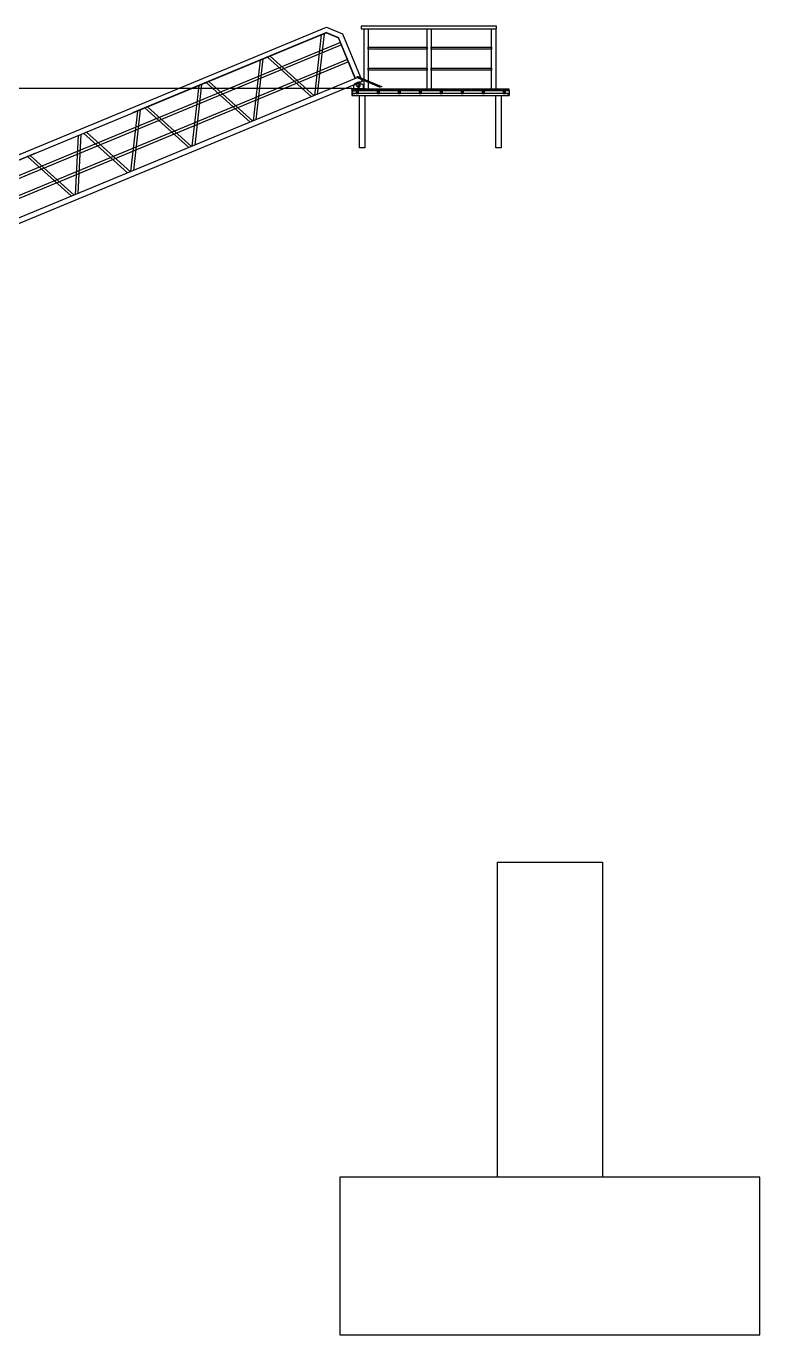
# Model space of a CAD drawing. Extents: x 36536 to 186646, y -14883 to 106449.
# Drawn here: x 166839 to 180819, y 16209 to 41135 of the extents above; entities that cross this region are included whole.
import ezdxf

# ---------------------------------------------------------------- set-up
doc = ezdxf.new("R2010")
doc.units = 0
doc.header["$LTSCALE"] = 1000
doc.header["$MEASUREMENT"] = 0
for name, pattern in [('BLTA11-LD-L-4001_Plot Plan for Seawater Intake System_20140729$0$key plan$0${ Wide Dash }', [12, 4, -2, 4, -2]), ('CENTER2', [28.575, 19.05, -3.175, 3.175, -3.175]), ('DASHED2', [0.375, 0.25, -0.125])]:
    doc.linetypes.add(name, pattern=pattern)
doc.layers.add('0 [HR] Dim', color=6, linetype='Continuous', lineweight=13)
for name, color, linetype in [('W-PLASTIC_RAILINGS塑木栏杆', 6, 'Continuous'), ('W-STEEL_FRAME钢架', 3, 'Continuous'), ('W-STEEL_KEEL钢龙骨', 5, 'Continuous'), ('W-WOOD_FLOOR木地板', 30, 'Continuous'), ('铝架', 3, 'Continuous')]:
    doc.layers.add(name, color=color, linetype=linetype)

# ---------------------------------------------------------------- blocks, each defined once
blk = doc.blocks.new('A$C346F54CD')
at = {"layer": 'W-STEEL_FRAME钢架', "color": 4}
for p, q in [((3, 48), (0, 48)), ((0, 0), (0, 48)), ((0, 0), (100, 0)), ((10, 13), (7, 44)), ((18, 5), (82, 5)), ((90, 13), (93, 44)), ((97, 48), (100, 48)), ((100, 0), (100, 48))]:
    blk.add_line(p, q, dxfattribs=at)
for centre, radius, start, end in [((3, 44), 4.25, 0, 90), ((18, 14), 8.5, 185.7106, 270), ((82, 14), 8.5, 270, 354.2894), ((97, 44), 4.25, 90, 180)]:
    blk.add_arc(centre, radius, start, end, dxfattribs=at)
blk = doc.blocks.new('*U551')
at = {"layer": 'W-STEEL_KEEL钢龙骨'}
for points in [[(-20, -30), (20, -30), (20, 30), (-20, 30)], [(-17, -27), (17, -27), (17, 27), (-17, 27)]]:
    blk.add_lwpolyline(points, close=True, dxfattribs=at)
blk = doc.blocks.new('*U552')
at = {"layer": 'W-STEEL_KEEL钢龙骨', "color": 0, "linetype": 'ByBlock', "lineweight": -2, "transparency": 16777216}
for p in [(0, 0), (400, 0), (800, 0), (1200, 0), (1600, 0), (2000, 0), (2400, 0), (2800, 0)]:
    blk.add_blockref('*U551', p, dxfattribs=at)
blk = doc.blocks.new('滚轮支架 -left')
for p, q in [((-50, 10), (-22, 81)), ((50, 10), (22, 81))]:
    blk.add_line(p, q)
at = {"color": 3, "linetype": 'CENTER2'}
for p, q in [((-15, 70), (15, 70)), ((0, 85), (0, 55))]:
    blk.add_line(p, q, dxfattribs=at)
blk.add_lwpolyline([(-50, 10), (50, 10), (50, -5), (-50, -5)], close=True)
blk.add_circle((0, 70), 11)
blk.add_arc((0, 70), 25, 26.1956, 153.8044)
blk = doc.blocks.new('Hole -side1')
at = {"color": 3, "linetype": 'CENTER2'}
blk.add_line((-13, 0), (26, 0), dxfattribs=at)
at = {"linetype": 'DASHED2'}
blk.add_lwpolyline([(0, -11), (10, -11), (10, 11), (0, 11)], close=True, dxfattribs=at)

msp = doc.modelspace()

# ---------------------------------------------------------------- hatches: boundary and pattern name
at = {"layer": 'W-WOOD_FLOOR木地板'}
h = msp.add_hatch(dxfattribs=at)
h.set_pattern_fill('木纹03', color=256, scale=100)
h.set_pattern_definition([(0, (-1366838.8, -2427318.56), (200, 200), [10, -190]), (90, (-1366758.8, -2427248.56), (-200, 200), [20, -180]), (45, (-1366798.8, -2427268.56), (0, 199.998082), [14.14, -42.42, 14.14, -28.28, 99, -85]), (45, (-1366848.8, -2427328.56), (0, 200), [14.142, -28.284, 14.142, -226.2]), (45, (-1366778.8, -2427308.56), (0, 200), [14.142, -268.700712]), (45, (-1366758.8, -2427318.56), (0, 200), [14.142, -268.700712]), (45, (-1366788.8, -2427298.56), (0, 200), [14.142, -268.700712]), (45, (-1366798.8, -2427288.56), (0, 200), [28.284, -254.558712]), (45, (-1366748.8, -2427138.56), (0, 200), [28.284, -254.558712]), (45, (-1366818.8, -2427278.56), (0, 200), [56.568, -226.274712]), (45, (-1366828.8, -2427268.56), (0, 200), [56.568, -226.274712]), (45, (-1366698.8, -2427208.56), (0, 200), [56.568, -226.274712]), (45, (-1366838.8, -2427248.56), (0, 200), [42.4264, -240.416312]), (45, (-1366878.8, -2427218.56), (0, 200), [42.4264, -240.416312]), (45, (-1366858.8, -2427238.56), (0, 200), [42.4264, -240.416312]), (45, (-1366728.8, -2427178.56), (0, 200), [70.71068, -212.132032]), (45, (-1366748.8, -2427168.56), (0, 200), [70.71068, -212.132032]), (45, (-1366728.8, -2427218.56), (0, 200), [98.994949, -183.847763]), (26.5650512, (-1366818.79, -2427298.56), (200, 8e-08), [22.360678, -424.852916]), (26.5650512, (-1366778.79, -2427238.56), (200, 8e-08), [22.360678, -424.852916]), (26.5650512, (-1366788.79, -2427258.56), (200, 8e-08), [22.360678, -424.852916]), (26.5650512, (-1366828.79, -2427318.56), (200, 8e-08), [44.72136, -402.492235]), (26.5650512, (-1366788.79, -2427228.56), (200, 8e-08), [67.082039, -380.131556]), (26.5650512, (-1366808.79, -2427218.56), (200, 8e-08), [89.442719, -357.770876]), (26.5650512, (-1366828.79, -2427208.56), (200, 8e-08), [89.442719, -357.770876]), (26.5650512, (-1366858.79, -2427148.56), (200, 8e-08), [89.442719, -357.770876]), (26.5650512, (-1366858.79, -2427168.56), (200, 8e-08), [111.8034, -335.410195]), (26.5650512, (-1366848.79, -2427188.56), (200, 8e-08), [111.8034, -335.410195]), (63.4349488, (-1366778.79, -2427268.56), (1e-08, 200), [22.360678, -424.852916]), (63.4349488, (-1366808.79, -2427288.56), (1e-08, 200), [22.360678, -424.852916]), (63.4349488, (-1366838.79, -2427318.56), (1e-08, 200), [44.72136, -402.492235]), (63.4349488, (-1366778.79, -2427288.56), (1e-08, 200), [44.72136, -402.492235]), (63.4349488, (-1366858.79, -2427328.56), (1e-08, 200), [67.082039, -380.131556]), (63.4349488, (-1366878.79, -2427328.56), (1e-08, 200), [89.442719, -357.770876]), (63.4349488, (-1366698.79, -2427318.56), (1e-08, 200), [89.442719, -357.770876]), (63.4349488, (-1366768.79, -2427298.56), (1e-08, 200), [89.442719, -357.770876]), (63.4349488, (-1366728.79, -2427318.56), (1e-08, 200), [111.8034, -335.410195]), (63.4349488, (-1366748.79, -2427308.56), (1e-08, 200), [111.8034, -335.410195])])
h.paths.add_polyline_path([(173045.7, 39934.7), (173045.7, 39911.7), (176045.7, 39911.7), (176045.7, 39934.7)])

# ---------------------------------------------------------------- linework, layer by layer
at = {"color": 8, "linetype": 'BLTA11-LD-L-4001_Plot Plan for Seawater Intake System_20140729$0$key plan$0${ Wide Dash }'}
for p, q in [((172562.7, 41011.9), (163323.9, 37185)), ((172562.7, 41011.9), (172792.6, 40916.7)), ((173115.3, 40137.8), (172792.6, 40916.7))]:
    msp.add_line(p, q, dxfattribs=at)
at = {"color": 4}
for p, q in [((172562.7, 41007.6), (163746.4, 37355.7)), ((172562.7, 41007.6), (172789.6, 40913.6)), ((173111.6, 40136.3), (172789.6, 40913.6))]:
    msp.add_line(p, q, dxfattribs=at)
at = {"color": 0}
for p, q in [((172337.5, 39815.7), (172469, 40968.8)), ((172391.3, 39838), (172521.3, 40990.4)), ((172830.5, 40825.2), (163689.7, 37038.9)), ((172849.7, 40779), (163708.8, 36992.7)), ((172960.8, 40500.3), (163823.6, 36715.5)), ((172979.9, 40454.1), (163842.8, 36669.3)), ((171170.4, 39332.2), (171301.9, 40485.3)), ((171224.2, 39354.5), (171354.2, 40507)), ((171435.9, 40545.2), (172274.4, 39789.5)), ((171487.7, 40566.6), (172326.3, 39811)), ((170003.3, 38848.8), (170134.8, 40001.9)), ((170057.1, 38871.1), (170187, 40023.5)), ((170268.8, 40061.7), (171107.3, 39306.1)), ((170320.6, 40083.2), (171159.1, 39327.5)), ((168836.2, 38365.3), (168967.7, 39518.4)), ((168889.9, 38387.6), (169019.9, 39540.1)), ((169101.7, 39578.3), (169940.2, 38822.6)), ((169153.5, 39599.7), (169992, 38844.1)), ((167829.5, 39051.3), (167770.9, 37924.1)), ((167881.3, 39072.8), (167822.7, 37945.5)), ((167934.5, 39094.8), (168773.1, 38339.2)), ((167986.3, 39116.3), (168824.9, 38360.6)), ((166866.1, 38652.2), (167704.6, 37896.6)), ((166917.9, 38673.7), (167756.4, 37918.1))]:
    msp.add_line(p, q, dxfattribs=at)
at = {"color": 3}
for p, q in [((173204, 40174.6), (163923.6, 36330.4)), ((173242.2, 40082.2), (158418.6, 33941.9))]:
    msp.add_line(p, q, dxfattribs=at)
for p, q in [((173085.5, 39945), (173085.5, 40005)), ((173085.5, 39945), (173265.5, 39945)), ((173240.5, 40030), (173110.5, 40030)), ((173265.5, 39945), (173265.5, 40005)), ((173591.6, 39965.1), (173505.7, 40000.7))]:
    msp.add_line(p, q)
at = {"lineweight": 5}
msp.add_line((173512.1, 40018.8), (173505.1, 40002), dxfattribs=at)
for points in [[(158338.8, 34017.1), (158000.9, 34832.7), (158126.6, 35136.1), (172562.7, 41115.8), (172866.1, 40990.1), (173204, 40174.6)], [(173510.2, 40014.1), (173162.8, 40158)], [(173204, 40174.6), (173242.2, 40082.2)], [(173045.5, 39945), (153352.8, 39945)], [(173110.5, 40030), (173085.5, 40005)], [(173240.5, 40030), (173265.5, 40005)]]:
    msp.add_lwpolyline(points)
msp.add_lwpolyline([(173609.7, 39982.7), (173608.5, 39979.9, -0.4142136), (173607.2, 39979.3), (173147.5, 40169.7, -0.4165142), (173147, 40171), (173148.5, 40174.7, -0.4119167), (173149.8, 40175.3), (173608.6, 39985.3)], format="xyb")
for points in [[(173512.1, 40018.8), (173164.7, 40162.6), (173159.7, 40150.6), (173507.1, 40006.7)], [(173045.5, 39945), (173305.5, 39945), (173305.5, 39935), (173045.5, 39935)], [(173190.4, 39814.7), (173290.4, 39814.7), (173290.4, 38814.7), (173190.4, 38814.7)], [(175788.6, 39814.7), (175888.6, 39814.7), (175888.6, 38814.7), (175788.6, 38814.7)]]:
    msp.add_lwpolyline(points, close=True)
msp.add_arc((173506.1, 40001.6), 1, 157.50372, 247.50372, dxfattribs=at)
at = {"layer": '0 [HR] Dim', "color": 3, "linetype": 'CENTER2'}
msp.add_line((173175.5, 39975), (173175.5, 40015), dxfattribs=at)
at = {"layer": 'W-PLASTIC_RAILINGS塑木栏杆'}
for points in [[(175804.6, 41134.7), (173224.7, 41134.7), (173224.7, 41084.7), (175804.6, 41084.7)], [(173277.4, 41084.7), (173357.4, 41084.7), (173357.4, 39934.7), (173277.4, 39934.7)], [(174477.4, 41084.7), (174557.4, 41084.7), (174557.4, 39934.7), (174477.4, 39934.7)], [(175707.4, 41084.7), (175787.4, 41084.7), (175787.4, 39934.7), (175707.4, 39934.7)], [(173357.4, 40734.7), (174477.4, 40734.7), (174477.4, 40694.7), (173357.4, 40694.7)], [(174557.4, 40734.7), (175707.4, 40734.7), (175707.4, 40694.7), (174557.4, 40694.7)], [(173357.4, 40334.7), (174477.4, 40334.7), (174477.4, 40294.7), (173357.4, 40294.7)], [(174557.4, 40334.7), (175707.4, 40334.7), (175707.4, 40294.7), (174557.4, 40294.7)]]:
    msp.add_lwpolyline(points, close=True, dxfattribs=at)
at = {"layer": 'W-STEEL_FRAME钢架'}
msp.add_lwpolyline([(173050.1, 39814.7), (176040.4, 39814.7), (176040.4, 39854.7), (173050.1, 39854.7)], close=True, dxfattribs=at)
at = {"layer": 'W-WOOD_FLOOR木地板'}
msp.add_lwpolyline([(173045.7, 39911.7), (176045.7, 39911.7), (176045.7, 39934.7), (173045.7, 39934.7)], close=True, dxfattribs=at)
at = {"layer": '铝架', "color": 0, "elevation": 0}
for points in [[(175819.3, 25209.1), (177819.3, 25209.1), (177819.3, 19209.1), (175819.3, 19209.1)], [(172819.3, 16209.1), (180819.3, 16209.1), (180819.3, 19209.1), (172819.3, 19209.1)]]:
    msp.add_lwpolyline(points, close=True, dxfattribs=at)

# ---------------------------------------------------------------- block references
for name, p, rotation in [('滚轮支架 -left', (173147.3, 40059.1), 203.7509796486078), ('Hole -side1', (173265.5, 39945), 270)]:
    msp.add_blockref(name, p, dxfattribs=dict(rotation=rotation))
at = {"layer": 'W-STEEL_FRAME钢架', "rotation": 270}
msp.add_blockref('A$C346F54CD', (173045.7, 39911.7), dxfattribs=at)
at = {"layer": 'W-STEEL_FRAME钢架', "xscale": -1, "rotation": 90}
msp.add_blockref('A$C346F54CD', (176045.7, 39911.7), dxfattribs=at)
at = {"layer": 'W-STEEL_KEEL钢龙骨'}
msp.add_blockref('*U552', (173150.1, 39884.7), dxfattribs=at)

doc.saveas('drawing.dxf')
